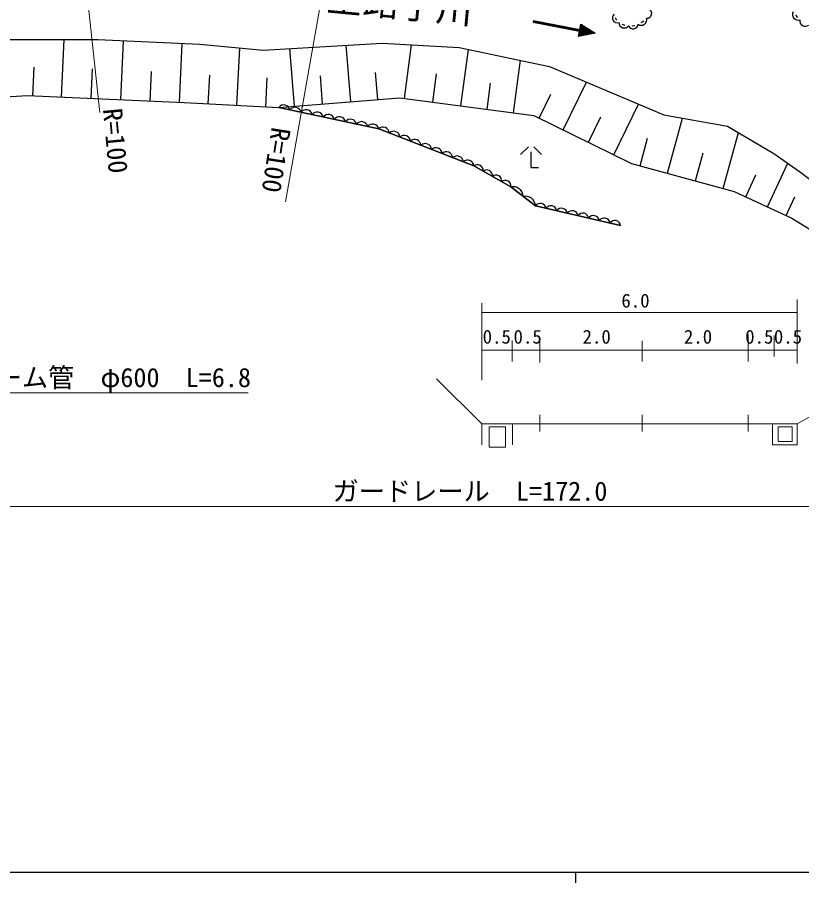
# Model space of a CAD drawing. Units: millimetres, scale not verified. Extents: x 40000 to 680000, y 20000 to 380000.
# Drawn here: x 114736 to 189601, y 204000 to 286556 of the extents above; entities that cross this region are included whole.
import ezdxf
from ezdxf.enums import TextEntityAlignment as Align

# ---------------------------------------------------------------- set-up
doc = ezdxf.new("R2010")
doc.units = ezdxf.units.MM
doc.header["$LTSCALE"] = 1000
for name, color, linetype, lineweight in [('M-BGD', 7, 'Continuous', 25), ('M-STR-HTXT', 7, 'Continuous', 13), ('M-TTL-BAND', 7, 'Continuous', 25)]:
    doc.layers.add(name, color=color, linetype=linetype, lineweight=lineweight)
doc.layers.add('M-BMK-HTXT', color=7, linetype='Continuous')
doc.styles.add('ＭＳ ゴシック', font='')
doc.styles.get('ＭＳ ゴシック').set_extended_font_data('MS Gothic')

msp = doc.modelspace()

# ---------------------------------------------------------------- linework, layer by layer
at = {"layer": 'M-BGD'}
for p, q in [((171798, 286523), (171934, 286278)), ((189008, 286755), (189184, 286540)), ((163977, 286089), (168397, 285244)), ((164007, 286246), (163978, 286089)), ((163985, 286129), (168405, 285283)), ((163992, 286168), (168412, 285322)), ((164000, 286207), (168420, 285362)), ((164007, 286246), (168427, 285401)), ((168299, 284733), (168525, 285911)), ((169069, 285563), (168480, 285676)), ((168888, 285679), (168495, 285754)), ((168707, 285795), (168510, 285833)), ((168525, 285911), (169886, 285040)), ((172445, 285899), (172716, 285813)), ((173414, 285740), (173675, 285780)), ((174287, 286049), (174535, 286221)), ((169886, 285040), (168299, 284733)), ((168722, 284815), (168329, 284890)), ((168934, 284856), (168344, 284969)), ((169145, 284897), (168360, 285047)), ((169357, 284938), (168375, 285126)), ((169568, 284979), (168390, 285204)), ((169780, 285020), (168405, 285283)), ((169795, 285098), (168420, 285362)), ((169613, 285215), (168435, 285440)), ((169432, 285331), (168450, 285519)), ((169251, 285447), (168465, 285597)), ((118966, 278942), (119212, 284443)), ((124604, 278690), (124856, 284327)), ((130227, 278439), (130478, 284061)), ((168511, 284774), (168314, 284812)), ((135691, 278162), (135971, 283626)), ((141188, 278077), (140749, 283566)), ((146564, 278507), (146134, 283883)), ((151695, 278821), (152372, 283927)), ((157075, 278108), (157788, 283488)), ((162086, 277444), (162750, 282454)), ((116216, 279064), (116338, 281815)), ((121785, 278816), (121911, 281635)), ((127415, 278564), (127541, 281375)), ((132959, 278302), (133099, 281034)), ((138441, 278021), (138582, 280771)), ((143876, 278292), (143661, 280980)), ((149131, 278712), (148926, 281279)), ((154385, 278464), (154742, 281154)), ((159581, 277776), (159913, 280281)), ((166834, 275812), (169067, 280379)), ((164551, 276929), (165667, 279212)), ((171667, 273449), (174030, 278282)), ((169250, 274630), (170432, 277047)), ((176798, 271684), (178230, 276942)), ((174170, 272400), (174885, 275029)), ((182117, 270236), (183565, 275555)), ((163525, 274215), (162775, 273465)), ((164025, 274215), (164775, 273465)), ((163775, 272215), (163775, 273715)), ((179458, 270960), (180182, 273619)), ((186339, 268468), (188282, 272626)), ((163775, 272215), (164469, 272215)), ((184260, 269439), (185231, 271518)), ((188124, 267633), (188959, 269419))]:
    msp.add_line(p, q, dxfattribs=at)
for points in [[(94472, 281292), (109217, 284443), (122408, 284443), (132159, 283982), (138215, 283417), (149558, 284084), (156897, 283674), (165520, 281877), (176452, 277258), (182508, 276180), (186942, 273555), (189390, 271857), (191443, 270278), (194483, 268580), (199654, 264356), (203366, 261790), (207511, 257960)], [(88550, 274489), (99404, 278111), (115725, 279086), (130661, 278419), (139694, 277957), (151242, 278881), (164022, 277187), (173363, 272620), (183165, 269951), (188657, 267384), (195124, 263432), (196458, 261687), (200359, 258146)], [(172318, 266701), (164178, 268569), (161843, 270371), (158306, 272372), (149232, 275909), (139694, 277957)], [(139694, 277957), (149232, 275909), (158306, 272372), (161843, 270371), (164178, 268569), (172318, 266701)]]:
    msp.add_lwpolyline(points, dxfattribs=at)
for centre, radius, start, end in [((174809, 286939), 478, 267.90521, 65.25015), ((172003, 286493), 471, 129.80759, 289.98222), ((189250, 286813), 530, 151.78393, 288.04356), ((172668, 286044), 505, 179.1661, 324.03364), ((173515, 285928), 474, 202.46276, 354.94462), ((174284, 286321), 526, 235.61513, 15.44076), ((189933, 286221), 526, 170.35694, 309.27298), ((140172, 277604), 595, 12.17263, 143.58476), ((141232, 277377), 595, 12.17263, 143.58476), ((142292, 277149), 595, 12.17263, 143.58476), ((143352, 276921), 595, 12.17263, 143.58476), ((144412, 276694), 595, 12.17263, 143.58476), ((145471, 276466), 595, 12.17263, 143.58476), ((146531, 276239), 595, 12.17263, 143.58476), ((147591, 276011), 595, 12.17263, 143.58476), ((148651, 275783), 595, 12.17263, 143.58476), ((149648, 275486), 593, 2.9115, 134.50619), ((150656, 275093), 593, 2.9115, 134.50619), ((151664, 274700), 593, 2.9115, 134.50619), ((152673, 274307), 593, 2.9115, 134.50619), ((153681, 273914), 593, 2.9115, 134.50619), ((154689, 273521), 593, 2.9115, 134.50619), ((155697, 273128), 593, 2.9115, 134.50619), ((156706, 272735), 593, 2.9115, 134.50619), ((157714, 272342), 593, 2.9115, 134.50619), ((158653, 271954), 544, 351.34925, 129.62775), ((159537, 271453), 544, 351.34925, 129.62775), ((160421, 270953), 544, 351.34925, 129.62775), ((161305, 270453), 544, 351.34925, 129.62775), ((162059, 269444), 952, 1.56691, 103.13785), ((163226, 268543), 952, 1.56691, 103.13785), ((164639, 268244), 564, 9.38819, 144.75981), ((165656, 268010), 564, 9.38819, 144.75981), ((166674, 267777), 564, 9.38819, 144.75981), ((167691, 267543), 564, 9.38819, 144.75981), ((168709, 267310), 564, 9.38819, 144.75981), ((169726, 267076), 564, 9.38819, 144.75981), ((170744, 266843), 564, 9.38819, 144.75981), ((171761, 266609), 564, 9.38819, 144.75981)]:
    msp.add_arc(centre, radius, start, end, dxfattribs=at)
at = {"layer": 'M-STR-HTXT'}
for p, q in [((119897, 302979), (122598, 277482)), ((146131, 301696), (140344, 268938)), ((159068, 251934), (159068, 259274)), ((189160, 253515), (189160, 259633)), ((159068, 258401), (189160, 258401)), ((184498, 253727), (184498, 256297)), ((186960, 256194), (186960, 254193)), ((161965, 255732), (161965, 253731)), ((164618, 253628), (164618, 255681)), ((174383, 253731), (174383, 255681)), ((159068, 254809), (189160, 254809)), ((159068, 247785), (154732, 252055)), ((189160, 247785), (193791, 250321)), ((164618, 248636), (164618, 247047)), ((174383, 248636), (174383, 247047)), ((184498, 248636), (184498, 247047)), ((159068, 247785), (189160, 247785)), ((159068, 247785), (159068, 245785)), ((161999, 247785), (161999, 245785)), ((186814, 247785), (186814, 245785)), ((189160, 247785), (189160, 245785)), ((159787, 247485), (161321, 247485)), ((159787, 247485), (159787, 245553)), ((161321, 247485), (161321, 245553)), ((187360, 247485), (188687, 247485)), ((187360, 247485), (187360, 246085)), ((188687, 247485), (188687, 246085)), ((187360, 246085), (188687, 246085)), ((159787, 245553), (161321, 245553)), ((186814, 245785), (189160, 245785)), ((103805, 239887), (236272, 239887))]:
    msp.add_line(p, q, dxfattribs=at)
msp.add_lwpolyline([(106668, 295606), (106668, 250728), (136775, 250728)], dxfattribs=at)
at = {"layer": 'M-TTL-BAND'}
for p, q in [((40000, 205000), (579000, 205000)), ((168000, 205000), (168000, 204000))]:
    msp.add_line(p, q, dxfattribs=at)

# ---------------------------------------------------------------- texts
at = {"layer": 'M-BMK-HTXT', "style": 'ＭＳ ゴシック'}
msp.add_text('杢路子川', height=2566, rotation=354.602, dxfattribs=at).set_placement((151045, 285815), align=Align.BOTTOM_CENTER)
at = {"layer": 'M-STR-HTXT', "style": 'ＭＳ ゴシック'}
for rotation, p in [(275.315, (124105, 274783)), (261.107, (139451, 272935))]:
    msp.add_text('R=100', height=1833, rotation=rotation, dxfattribs=at).set_placement(p, align=Align.MIDDLE_CENTER)
for s, p in [('6.0', (173737, 259528)), ('0.5', (160497, 256084)), ('0.5', (163441, 256084)), ('2.0', (170034, 256084)), ('2.0', (179706, 256084)), ('0.5', (185555, 256084)), ('0.5', (188289, 256084))]:
    msp.add_text(s, height=1320, dxfattribs=at).set_placement(p, align=Align.MIDDLE_CENTER)
for s, p in [('ヒューム管\u3000φ600  L=6.8', (122357, 250728)), ('ガードレール\u3000L=172.0', (157941, 239887))]:
    msp.add_text(s, height=1833, dxfattribs=at).set_placement(p, align=Align.BOTTOM_CENTER)

doc.saveas('drawing.dxf')
